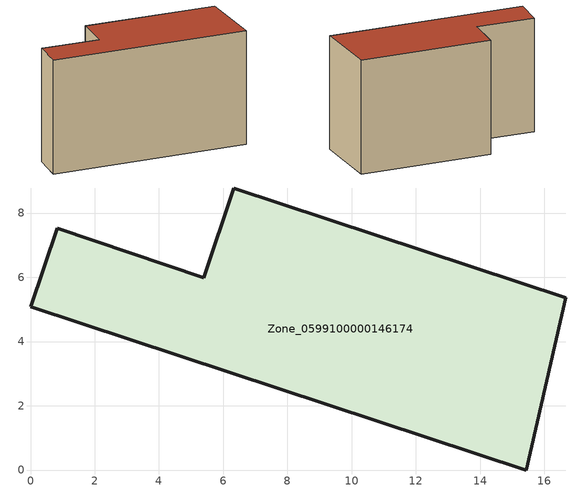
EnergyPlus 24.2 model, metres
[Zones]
Zone_0599100000146174
 floor ground (C_G): 15.44,0 0,5.08 0.84,7.53 5.4,5.98 6.32,8.78 16.67,5.36 z0
 wall outside (C_F): 15.44,0 16.67,5.36 6.32,8.78 5.4,5.98 0.84,7.53 0,5.08 15.44,0 z0:9.67
 roof outside (C_R): 0,5.08 15.44,0 16.67,5.36 6.32,8.78 5.4,5.98 0.84,7.53 z9.67
[BUILDING]
Pand.0599100000146174: North Axis=0; Terrain=City; Loads Convergence Tolerance Value=0.04; Temperature Convergence Tolerance Value=0.4; Solar Distribution=FullExterior; Maximum Number of Warmup Days=25; Minimum Number of Warmup Days=1
[Site:Location]
Rotterdam.The.Hague.AP_ZH_NLD Design_Conditions: Latitude=51.96; Longitude=4.45; Time Zone=1; Elevation=-4.5
[SITE:GROUNDTEMPERATURE:BUILDINGSURFACE]
18, 18, 18, 18, 18, 18, 18, 18, 18, 18, 18, 18
[MATERIAL] Thermal Absorptance=0.9; Solar Absorptance=0.7; Visible Absorptance=0.7
Name | Roughness | Thickness | Conductivity | Density | Specific Heat
G.TI.1946 | MediumSmooth | 0.15 | 1 | 540 | 1210
F.TI.1946 | Rough | 0.3 | 0.857143 | 1920 | 840
R.TI.1946 | MediumRough | 0.2 | 0.1 | 1500 | 1000
[CONSTRUCTION]
C_G: G.TI.1946
C_F: F.TI.1946
C_R: R.TI.1946
[ZONE]
Zone_0599100000146174: Type=1; Multiplier=1; Ceiling Height=Autocalculate; Volume=Autocalculate; Floor Area=autocalculate; Part of Total Floor Area=Yes
[ZONEINFILTRATION:DESIGNFLOWRATE]
Infil_Zone_0599100000146174: Zone or ZoneList or Space or SpaceList=Zone_0599100000146174; Schedule=AlwaysOn; Design Flow Rate Calculation Method=Flow/Area; Flow Rate per Floor Area=0.003; Constant Term Coefficient=1; Temperature Term Coefficient=0; Velocity Term Coefficient=0; Velocity Squared Term Coefficient=0
[HVACTEMPLATE:ZONE:IDEALLOADSAIRSYSTEM]
Zone_0599100000146174: Maximum Heating Supply Air Temperature=50; Minimum Cooling Supply Air Temperature=13; Maximum Heating Supply Air Humidity Ratio=0.0156; Minimum Cooling Supply Air Humidity Ratio=0.0077; Heating Limit=NoLimit; Cooling Limit=NoLimit; Dehumidification Control Type=ConstantSensibleHeatRatio; Cooling Sensible Heat Ratio=0.7; Dehumidification Setpoint=60; Humidification Control Type=None; Humidification Setpoint=30; Outdoor Air Method=None; Outdoor Air Flow Rate per Person=0.00944; Outdoor Air Flow Rate per Zone Floor Area=0; Outdoor Air Flow Rate per Zone=0; Demand Controlled Ventilation Type=None; Outdoor Air Economizer Type=NoEconomizer; Heat Recovery Type=None; Sensible Heat Recovery Effectiveness=0.7; Latent Heat Recovery Effectiveness=0.65
[ZONECONTROL:THERMOSTAT]
ThermostatControl_Zone_0599100000146174: Zone or ZoneList=Zone_0599100000146174; Control Type Schedule=DualSetpointControlType; Control 1=Thermostat_Zone_0599100000146174; Temperature Difference Between Cutout And Setpoint=0
[THERMOSTATSETPOINT:DUALSETPOINT]
Thermostat_Zone_0599100000146174: Heating Setpoint Temperature Schedule=HeatingSetpoint_Zone_0599100000146174; Cooling Setpoint Temperature Schedule=CoolingSetpoint_Zone_0599100000146174
[SCHEDULE:COMPACT]
HeatingSetpoint_Zone_0599100000146174: Through: 12/31, For: AllDays, Until: 24:00, 21
CoolingSetpoint_Zone_0599100000146174: Through: 12/31, For: AllDays, Until: 24:00, 24
DualSetpointControlType: Through: 12/31, For: AllDays, Until: 24:00, 4
AlwaysOn: Through: 12/31, For: AllDays, Until: 24:00, 1
